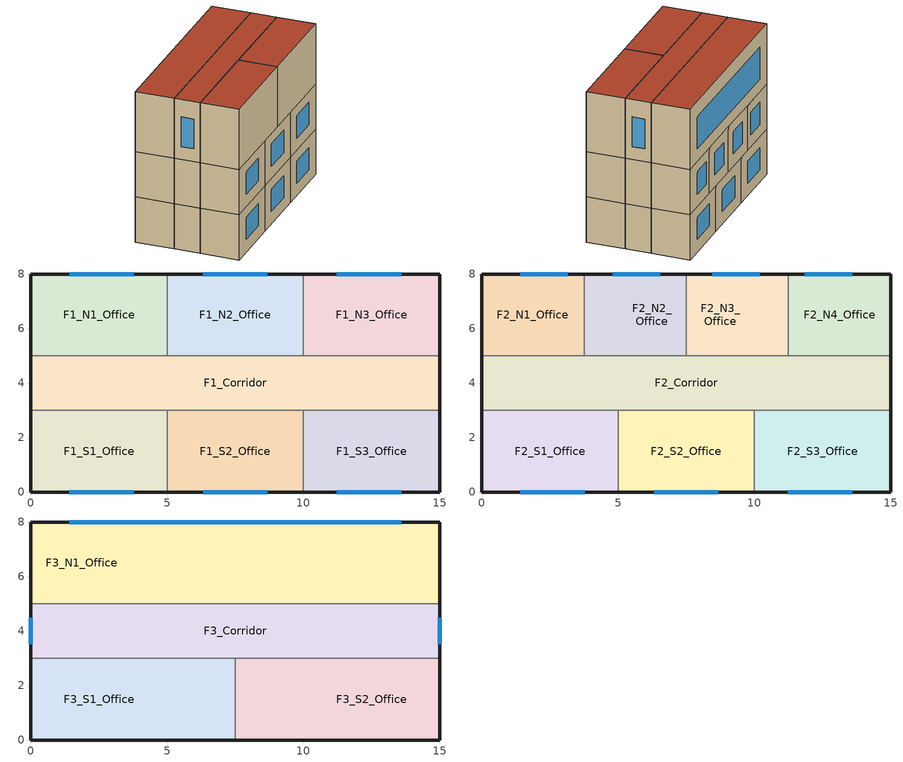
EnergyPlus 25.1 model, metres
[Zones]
F1_S1_Office
 floor ground (Default_GroundFloor): 0,0 0,3 5,3 5,0 z0
 wall outside (Default_Ext_Wall): 0,3 0,0 5,0 z0:3.6
 wall to F1_S2_Office (Default_Int_Wall): 5,0 5,3 z0:3.6
 wall to F1_Corridor (Default_Int_Wall): 5,3 0,3 z0:3.6
 window (Default_Window): 1.4,0 3.77,0 z1.01:2.77
F1_S2_Office
 floor ground (Default_GroundFloor): 5,0 5,3 10,3 10,0 z0
 wall outside (Default_Ext_Wall): 5,0 10,0 z0:3.6
 wall to F1_S3_Office (Default_Int_Wall): 10,0 10,3 z0:3.6
 wall to F1_Corridor (Default_Int_Wall): 10,3 5,3 z0:3.6
 window (Default_Window): 6.32,0 8.68,0 z1.01:2.77
F1_S3_Office
 floor ground (Default_GroundFloor): 10,0 10,3 15,3 15,0 z0
 wall outside (Default_Ext_Wall): 10,0 15,0 15,3 z0:3.6
 wall to F1_Corridor (Default_Int_Wall): 15,3 10,3 z0:3.6
 window (Default_Window): 11.23,0 13.6,0 z1.01:2.77
F1_Corridor
 floor ground (Default_GroundFloor): 0,3 0,5 15,5 15,3 z0
 wall outside (Default_Ext_Wall): 15,3 15,5 / 0,5 0,3 z0:3.6
 wall to F1_N1_Office (Default_Int_Wall): 5,5 0,5 z0:3.6
 wall to F1_N2_Office (Default_Int_Wall): 10,5 5,5 z0:3.6
 wall to F1_N3_Office (Default_Int_Wall): 15,5 10,5 z0:3.6
F1_N1_Office
 floor ground (Default_GroundFloor): 0,5 0,8 5,8 5,5 z0
 wall outside (Default_Ext_Wall): 5,8 0,8 0,5 z0:3.6
 wall to F1_N2_Office (Default_Int_Wall): 5,5 5,8 z0:3.6
 window (Default_Window): 3.77,8 1.4,8 z1.01:2.77
F1_N2_Office
 floor ground (Default_GroundFloor): 5,5 5,8 10,8 10,5 z0
 wall outside (Default_Ext_Wall): 10,8 5,8 z0:3.6
 wall to F1_N3_Office (Default_Int_Wall): 10,5 10,8 z0:3.6
 window (Default_Window): 8.68,8 6.32,8 z1.01:2.77
F1_N3_Office
 floor ground (Default_GroundFloor): 10,5 10,8 15,8 15,5 z0
 wall outside (Default_Ext_Wall): 15,5 15,8 10,8 z0:3.6
 window (Default_Window): 13.6,8 11.23,8 z1.01:2.77
F2_S1_Office
 floor to F1_S1_Office (Cons_InterFloor): 0,0 0,3 5,3 5,0 z3.6
 wall outside (Default_Ext_Wall): 0,3 0,0 5,0 z3.6:7.2
 wall to F2_S2_Office (Default_Int_Wall): 5,0 5,3 z3.6:7.2
 wall to F2_Corridor (Default_Int_Wall): 5,3 0,3 z3.6:7.2
 window (Default_Window): 1.4,0 3.77,0 z4.61:6.38
F2_S2_Office
 floor to F1_S2_Office (Cons_InterFloor): 5,0 5,3 10,3 10,0 z3.6
 wall outside (Default_Ext_Wall): 5,0 10,0 z3.6:7.2
 wall to F2_S3_Office (Default_Int_Wall): 10,0 10,3 z3.6:7.2
 wall to F2_Corridor (Default_Int_Wall): 10,3 5,3 z3.6:7.2
 window (Default_Window): 6.32,0 8.68,0 z4.61:6.38
F2_S3_Office
 floor to F1_S3_Office (Cons_InterFloor): 10,0 10,3 15,3 15,0 z3.6
 wall outside (Default_Ext_Wall): 10,0 15,0 15,3 z3.6:7.2
 wall to F2_Corridor (Default_Int_Wall): 15,3 10,3 z3.6:7.2
 window (Default_Window): 11.23,0 13.6,0 z4.61:6.38
F2_Corridor
 floor to F1_Corridor (Cons_InterFloor): 0,3 0,5 15,5 15,3 z3.6
 wall outside (Default_Ext_Wall): 15,3 15,5 / 0,5 0,3 z3.6:7.2
 wall to F2_N1_Office (Default_Int_Wall): 3.75,5 0,5 z3.6:7.2
 wall to F2_N2_Office (Default_Int_Wall): 7.5,5 3.75,5 z3.6:7.2
 wall to F2_N3_Office (Default_Int_Wall): 11.25,5 7.5,5 z3.6:7.2
 wall to F2_N4_Office (Default_Int_Wall): 15,5 11.25,5 z3.6:7.2
F2_N1_Office
 floor to F1_N1_Office (Cons_InterFloor): 0,5 0,8 3.75,8 3.75,5 z3.6
 wall outside (Default_Ext_Wall): 3.75,8 0,8 0,5 z3.6:7.2
 wall to F2_N2_Office (Default_Int_Wall): 3.75,5 3.75,8 z3.6:7.2
 window (Default_Window): 3.15,8 1.4,8 z4.61:6.38
F2_N2_Office
 floor to F1_N1_Office (Cons_InterFloor): 3.75,5 3.75,8 5,8 5,5 z3.6
 floor to F1_N2_Office (Cons_InterFloor): 5,5 5,8 7.5,8 7.5,5 z3.6
 wall outside (Default_Ext_Wall): 7.5,8 3.75,8 z3.6:7.2
 wall to F2_N3_Office (Default_Int_Wall): 7.5,5 7.5,8 z3.6:7.2
 window (Default_Window): 6.55,8 4.8,8 z4.61:6.38
F2_N3_Office
 floor to F1_N2_Office (Cons_InterFloor): 7.5,5 7.5,8 10,8 10,5 z3.6
 floor to F1_N3_Office (Cons_InterFloor): 10,5 10,8 11.25,8 11.25,5 z3.6
 wall outside (Default_Ext_Wall): 11.25,8 7.5,8 z3.6:7.2
 wall to F2_N4_Office (Default_Int_Wall): 11.25,5 11.25,8 z3.6:7.2
 window (Default_Window): 10.2,8 8.45,8 z4.61:6.38
F2_N4_Office
 floor to F1_N3_Office (Cons_InterFloor): 11.25,5 11.25,8 15,8 15,5 z3.6
 wall outside (Default_Ext_Wall): 15,5 15,8 11.25,8 z3.6:7.2
 window (Default_Window): 13.6,8 11.85,8 z4.61:6.38
F3_S1_Office
 floor to F2_S1_Office (Cons_InterFloor): 0,0 0,3 5,3 5,0 z7.2
 floor to F2_S2_Office (Cons_InterFloor): 5,0 5,3 7.5,3 7.5,0 z7.2
 wall outside (Default_Ext_Wall): 0,3 0,0 7.5,0 z7.2:12
 wall to F3_S2_Office (Default_Int_Wall): 7.5,0 7.5,3 z7.2:12
 wall to F3_Corridor (Default_Int_Wall): 7.5,3 0,3 z7.2:12
 roof outside (Default_Roof): 0,3 0,0 7.5,0 7.5,3 z12
F3_S2_Office
 floor to F2_S2_Office (Cons_InterFloor): 7.5,0 7.5,3 10,3 10,0 z7.2
 floor to F2_S3_Office (Cons_InterFloor): 10,0 10,3 15,3 15,0 z7.2
 wall outside (Default_Ext_Wall): 7.5,0 15,0 15,3 z7.2:12
 wall to F3_Corridor (Default_Int_Wall): 15,3 7.5,3 z7.2:12
 roof outside (Default_Roof): 7.5,3 7.5,0 15,0 15,3 z12
F3_Corridor
 floor to F2_Corridor (Cons_InterFloor): 0,3 0,5 15,5 15,3 z7.2
 wall outside (Default_Ext_Wall): 15,3 15,5 / 0,5 0,3 z7.2:12
 wall to F3_N1_Office (Default_Int_Wall): 15,5 0,5 z7.2:12
 window (Default_Window): 15,3.52 15,4.48 / 0,4.48 0,3.52 z8.23:10.6
 roof outside (Default_Roof): 0,5 0,3 15,3 15,5 z12
F3_N1_Office
 floor to F2_N1_Office (Cons_InterFloor): 0,5 0,8 3.75,8 3.75,5 z7.2
 floor to F2_N2_Office (Cons_InterFloor): 3.75,5 3.75,8 7.5,8 7.5,5 z7.2
 floor to F2_N3_Office (Cons_InterFloor): 7.5,5 7.5,8 11.25,8 11.25,5 z7.2
 floor to F2_N4_Office (Cons_InterFloor): 11.25,5 11.25,8 15,8 15,5 z7.2
 wall outside (Default_Ext_Wall): 15,5 15,8 0,8 0,5 z7.2:12
 window (Default_Window): 13.6,8 1.4,8 z8.23:10.79
 roof outside (Default_Roof): 0,8 0,5 15,5 15,8 z12
[BUILDING]
smalloffice_22: North Axis=0; Terrain=Suburbs; Loads Convergence Tolerance Value=0.04; Temperature Convergence Tolerance Value=0.4; Solar Distribution=FullExterior; Maximum Number of Warmup Days=25; Minimum Number of Warmup Days=1
[SITE:LOCATION]
Shenzhen_CN: Latitude=22.5431; Longitude=114.0579; Time Zone=8; Elevation=0
[MATERIAL] Thermal Absorptance=0.9; Solar Absorptance=0.7; Visible Absorptance=0.7
Name | Roughness | Thickness | Conductivity | Density | Specific Heat
Mat_Stucco | Rough | 0.0254 | 0.6918 | 1858 | 837
Mat_Insulation | Rough | 0.05 | 0.04 | 50 | 840
Mat_Gypsum | Smooth | 0.0127 | 0.16 | 800 | 1090
Mat_MetalRoof | Smooth | 0.0015 | 45 | 7800 | 500
Mat_RoofInsulation | Rough | 0.1 | 0.04 | 50 | 840
Mat_Concrete | MediumRough | 0.2 | 1.4 | 2240 | 880
[WINDOWMATERIAL:SIMPLEGLAZINGSYSTEM]
Mat_Glazing_Simple: UFactor=2.5; Solar Heat Gain Coefficient=0.6
[CONSTRUCTION]
Default_Ext_Wall: Mat_Stucco, Mat_Insulation, Mat_Gypsum
Default_Int_Wall: Mat_Gypsum
Default_GroundFloor; Cons_InterFloor: Mat_Concrete
Default_Roof: Mat_MetalRoof, Mat_RoofInsulation, Mat_Gypsum
Default_Window: Mat_Glazing_Simple
[ZONE] Type=1; Multiplier=1; Ceiling Height=autocalculate; Volume=autocalculate; Floor Area=autocalculate; Zone Inside Convection Algorithm=TARP; Zone Outside Convection Algorithm=DOE-2; Part of Total Floor Area=Yes
F1_S1_Office; F1_S2_Office; F1_S3_Office; F1_Corridor; F1_N1_Office; F1_N2_Office; F1_N3_Office; F2_S1_Office; F2_S2_Office; F2_S3_Office; F2_Corridor; F2_N1_Office; F2_N2_Office; F2_N3_Office; F2_N4_Office; F3_S1_Office; F3_S2_Office; F3_Corridor; F3_N1_Office
[PEOPLE] Number of People Schedule=Sch_Office_Occupancy; Number of People Calculation Method=Area/Person; Number of People=0; People per Floor Area=0; Floor Area per Person=10; Fraction Radiant=0.3; Sensible Heat Fraction=Autocalculate; Activity Level Schedule=Sch_Office_Activity; Carbon Dioxide Generation Rate=3.82e-08; Enable ASHRAE 55 Comfort Warnings=No; Mean Radiant Temperature Calculation Type=EnclosureAveraged; Clothing Insulation Calculation Method=ClothingInsulationSchedule; Cold Stress Temperature Threshold=15.56; Heat Stress Temperature Threshold=30
Name | Zone or ZoneList or Space or SpaceList
F1_S1_Office_People | F1_S1_Office
F1_S2_Office_People | F1_S2_Office
F1_S3_Office_People | F1_S3_Office
F1_N1_Office_People | F1_N1_Office
F1_N2_Office_People | F1_N2_Office
F1_N3_Office_People | F1_N3_Office
F2_S1_Office_People | F2_S1_Office
F2_S2_Office_People | F2_S2_Office
F2_S3_Office_People | F2_S3_Office
F2_N1_Office_People | F2_N1_Office
F2_N2_Office_People | F2_N2_Office
F2_N3_Office_People | F2_N3_Office
F2_N4_Office_People | F2_N4_Office
F3_S1_Office_People | F3_S1_Office
F3_S2_Office_People | F3_S2_Office
F3_N1_Office_People | F3_N1_Office
[LIGHTS] Schedule=Sch_Office_Lighting; Design Level Calculation Method=Watts/Area; Lighting Level=0; Watts per Floor Area=10; Watts per Person=0; Return Air Fraction=0; Fraction Radiant=0.7; Fraction Visible=0.3; Fraction Replaceable=1; EndUse Subcategory=General; Return Air Fraction Calculated from Plenum Temperature=No; Return Air Fraction Function of Plenum Temperature Coefficient 1=0; Return Air Fraction Function of Plenum Temperature Coefficient 2=0
Name | Zone or ZoneList or Space or SpaceList
F1_S1_Office_Lights | F1_S1_Office
F1_S2_Office_Lights | F1_S2_Office
F1_S3_Office_Lights | F1_S3_Office
F1_N1_Office_Lights | F1_N1_Office
F1_N2_Office_Lights | F1_N2_Office
F1_N3_Office_Lights | F1_N3_Office
F2_S1_Office_Lights | F2_S1_Office
F2_S2_Office_Lights | F2_S2_Office
F2_S3_Office_Lights | F2_S3_Office
F2_N1_Office_Lights | F2_N1_Office
F2_N2_Office_Lights | F2_N2_Office
F2_N3_Office_Lights | F2_N3_Office
F2_N4_Office_Lights | F2_N4_Office
F3_S1_Office_Lights | F3_S1_Office
F3_S2_Office_Lights | F3_S2_Office
F3_N1_Office_Lights | F3_N1_Office
[HVACTEMPLATE:THERMOSTAT]
Office_Thermostat: Heating Setpoint Schedule=Sch_Office_HtgSetp; Cooling Setpoint Schedule=Sch_Office_ClgSetp
[HVACTEMPLATE:ZONE:IDEALLOADSAIRSYSTEM] Template Thermostat=Office_Thermostat; System Availability Schedule=Sch_Office_IdealLoadsAvail; Maximum Heating Supply Air Temperature=50; Minimum Cooling Supply Air Temperature=13; Maximum Heating Supply Air Humidity Ratio=0.0156; Minimum Cooling Supply Air Humidity Ratio=0.0077; Heating Limit=NoLimit; Cooling Limit=NoLimit; Dehumidification Control Type=ConstantSensibleHeatRatio; Cooling Sensible Heat Ratio=0.7; Dehumidification Setpoint=60; Humidification Control Type=None; Humidification Setpoint=30; Outdoor Air Method=None; Outdoor Air Flow Rate per Person=0.00944; Outdoor Air Flow Rate per Zone Floor Area=0; Outdoor Air Flow Rate per Zone=0; Demand Controlled Ventilation Type=None; Outdoor Air Economizer Type=NoEconomizer; Heat Recovery Type=None; Sensible Heat Recovery Effectiveness=0.7; Latent Heat Recovery Effectiveness=0.65
F1_S1_Office; F1_S2_Office; F1_S3_Office; F1_Corridor; F1_N1_Office; F1_N2_Office; F1_N3_Office; F2_S1_Office; F2_S2_Office; F2_S3_Office; F2_Corridor; F2_N1_Office; F2_N2_Office; F2_N3_Office; F2_N4_Office; F3_S1_Office; F3_S2_Office; F3_Corridor; F3_N1_Office
[SCHEDULE:COMPACT]
Sch_Office_Occupancy; Sch_Office_Lighting: Through: 12/31, For: Weekdays, Until: 09:00, 0, Until: 18:00, 1, Until: 24:00, 0, For: AllOtherDays, Until: 24:00, 0
Sch_Office_HtgSetp: Through: 12/31, For: AllDays, Until: 24:00, 20
Sch_Office_ClgSetp: Through: 12/31, For: AllDays, Until: 24:00, 24
Sch_Office_Activity: Through: 12/31, For: AllDays, Until: 24:00, 120
Sch_Office_IdealLoadsAvail: Through: 12/31, For: AllDays, Until: 24:00, 1
